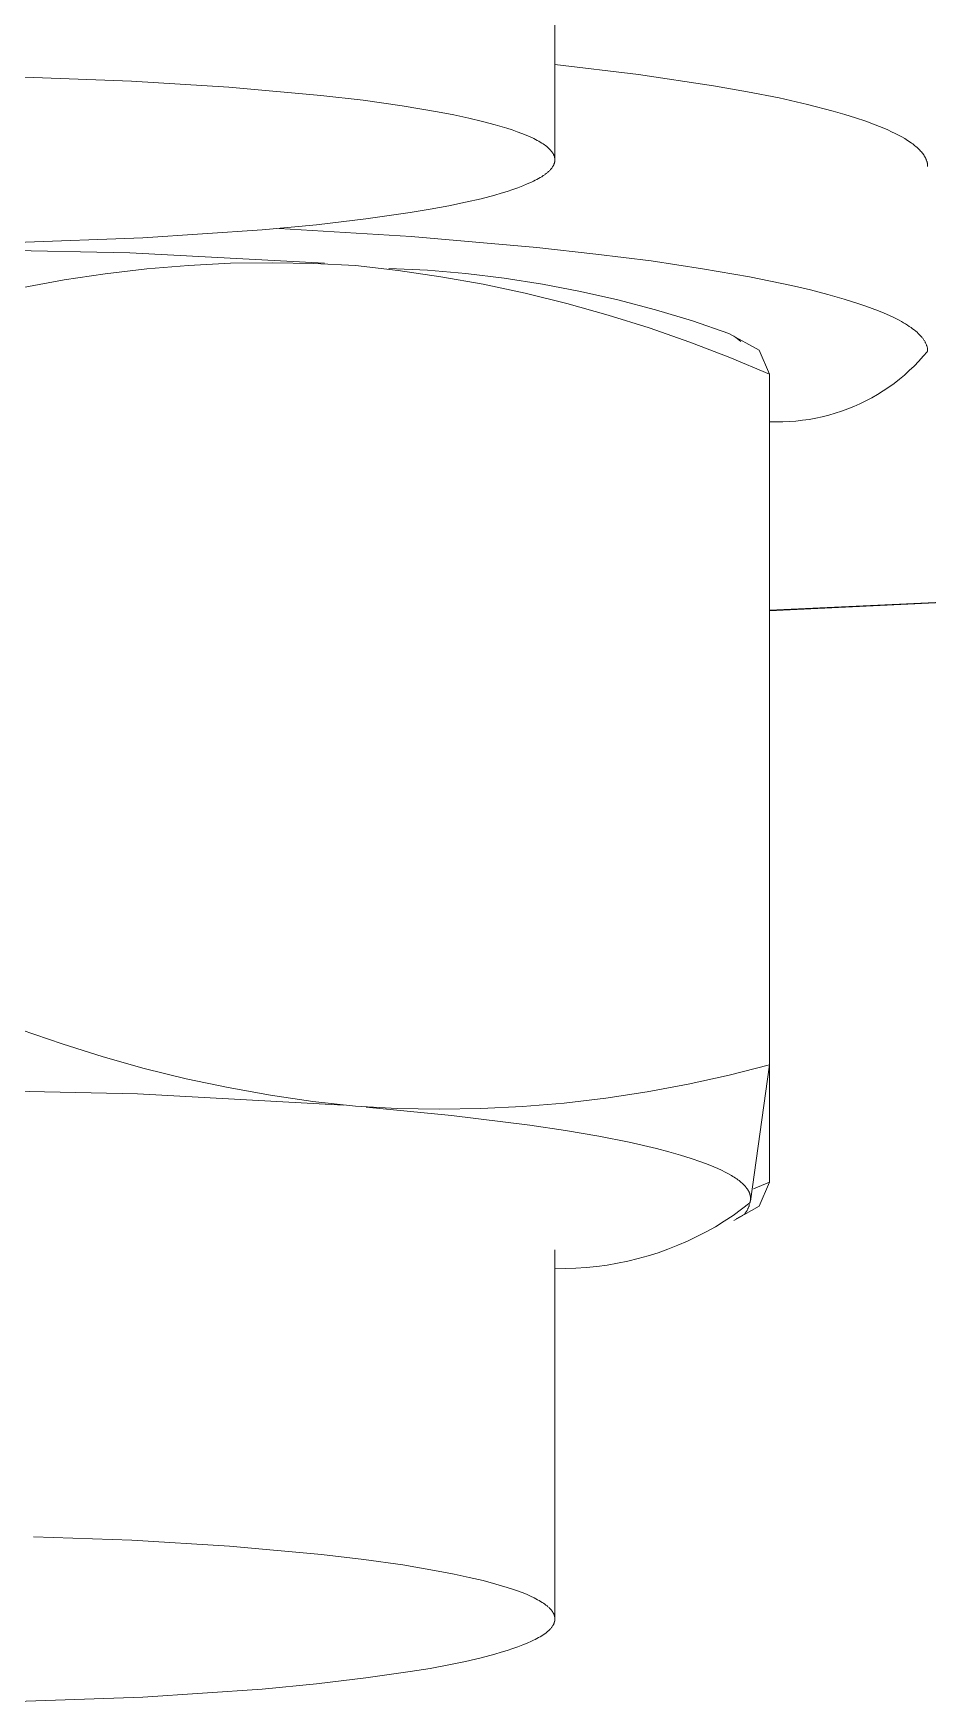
# Model space of a CAD drawing. Header units: millimetres. Extents: x -253 to 4295, y -442 to 2895.
# Drawn here: x 185.67 to 191.43, y 2431 to 2441.75 of the extents above; entities that cross this region are included whole.
import ezdxf

# ---------------------------------------------------------------- set-up
doc = ezdxf.new("R2010")
doc.units = ezdxf.units.MM
doc.layers.add('ZANO_R', color=7, linetype='Continuous', lineweight=0)

msp = doc.modelspace()

# ---------------------------------------------------------------- linework, layer by layer
at = {"layer": 'ZANO_R'}
for p, q in [((189.033, 2443.311), (189.033, 2440.952)), ((189.033, 2441.548), (189.571, 2441.484)), ((189.571, 2441.484), (190.055, 2441.412)), ((184.912, 2441.475), (185.675, 2441.464)), ((185.675, 2441.464), (186.307, 2441.441)), ((186.307, 2441.441), (186.934, 2441.403)), ((186.934, 2441.403), (187.526, 2441.35)), ((190.055, 2441.412), (190.274, 2441.373)), ((187.526, 2441.35), (187.798, 2441.318)), ((187.798, 2441.318), (188.05, 2441.282)), ((188.05, 2441.282), (188.277, 2441.244)), ((190.274, 2441.373), (190.476, 2441.333)), ((190.476, 2441.333), (190.659, 2441.291)), ((190.659, 2441.291), (190.824, 2441.249)), ((188.277, 2441.244), (188.381, 2441.224)), ((188.381, 2441.224), (188.478, 2441.203)), ((188.478, 2441.203), (188.567, 2441.182)), ((188.567, 2441.182), (188.649, 2441.161)), ((188.649, 2441.161), (188.723, 2441.139)), ((190.824, 2441.249), (190.899, 2441.227)), ((190.899, 2441.227), (190.969, 2441.205)), ((190.969, 2441.205), (191.035, 2441.183)), ((191.035, 2441.183), (191.095, 2441.161)), ((191.095, 2441.161), (191.15, 2441.138)), ((188.723, 2441.139), (188.757, 2441.127)), ((188.757, 2441.127), (188.789, 2441.116)), ((188.789, 2441.116), (188.819, 2441.105)), ((188.819, 2441.105), (188.847, 2441.094)), ((188.847, 2441.094), (188.873, 2441.082)), ((188.873, 2441.082), (188.897, 2441.071)), ((188.897, 2441.071), (188.908, 2441.065)), ((188.908, 2441.065), (188.919, 2441.06)), ((188.919, 2441.06), (188.929, 2441.054)), ((188.929, 2441.054), (188.939, 2441.048)), ((191.15, 2441.138), (191.176, 2441.127)), ((191.176, 2441.127), (191.2, 2441.116)), ((191.2, 2441.116), (191.224, 2441.104)), ((191.224, 2441.104), (191.246, 2441.093)), ((191.246, 2441.093), (191.266, 2441.082)), ((191.266, 2441.082), (191.286, 2441.071)), ((191.286, 2441.071), (191.304, 2441.059)), ((191.304, 2441.059), (191.321, 2441.048)), ((188.939, 2441.048), (188.948, 2441.043)), ((188.948, 2441.043), (188.957, 2441.037)), ((188.957, 2441.037), (188.965, 2441.031)), ((188.965, 2441.031), (188.973, 2441.026)), ((188.973, 2441.026), (188.98, 2441.02)), ((188.98, 2441.02), (188.987, 2441.014)), ((188.987, 2441.014), (188.99, 2441.011)), ((188.99, 2441.011), (188.993, 2441.008)), ((188.993, 2441.008), (188.996, 2441.006)), ((188.996, 2441.006), (188.999, 2441.003)), ((188.999, 2441.003), (189.002, 2441)), ((189.002, 2441), (189.005, 2440.997)), ((189.005, 2440.997), (189.007, 2440.994)), ((189.007, 2440.994), (189.009, 2440.991)), ((189.009, 2440.991), (189.012, 2440.989)), ((189.012, 2440.989), (189.014, 2440.986)), ((189.014, 2440.986), (189.016, 2440.983)), ((189.016, 2440.983), (189.018, 2440.98)), ((189.018, 2440.98), (189.02, 2440.977)), ((189.02, 2440.977), (189.021, 2440.975)), ((189.021, 2440.975), (189.023, 2440.972)), ((189.023, 2440.972), (189.024, 2440.969)), ((189.024, 2440.969), (189.026, 2440.966)), ((189.026, 2440.966), (189.027, 2440.963)), ((189.027, 2440.963), (189.028, 2440.96)), ((189.028, 2440.96), (189.029, 2440.958)), ((189.029, 2440.958), (189.03, 2440.955)), ((189.03, 2440.955), (189.031, 2440.952)), ((189.031, 2440.952), (189.031, 2440.949)), ((189.031, 2440.949), (189.032, 2440.947)), ((189.032, 2440.947), (189.032, 2440.944)), ((191.321, 2441.048), (191.329, 2441.042)), ((191.329, 2441.042), (191.337, 2441.037)), ((191.337, 2441.037), (191.344, 2441.031)), ((191.344, 2441.031), (191.351, 2441.025)), ((191.351, 2441.025), (191.358, 2441.02)), ((191.358, 2441.02), (191.365, 2441.014)), ((191.365, 2441.014), (191.371, 2441.008)), ((191.371, 2441.008), (191.377, 2441.003)), ((191.377, 2441.003), (191.382, 2440.997)), ((191.382, 2440.997), (191.388, 2440.991)), ((191.388, 2440.991), (191.393, 2440.986)), ((191.393, 2440.986), (191.397, 2440.98)), ((191.397, 2440.98), (191.402, 2440.975)), ((191.402, 2440.975), (191.406, 2440.969)), ((191.406, 2440.969), (191.408, 2440.966)), ((191.408, 2440.966), (191.41, 2440.963)), ((191.41, 2440.963), (191.411, 2440.961)), ((191.411, 2440.961), (191.413, 2440.958)), ((191.413, 2440.958), (191.415, 2440.955)), ((191.415, 2440.955), (191.416, 2440.952)), ((191.416, 2440.952), (191.418, 2440.949)), ((191.418, 2440.949), (191.419, 2440.947)), ((191.419, 2440.947), (191.421, 2440.944)), ((188.967, 2440.839), (188.958, 2440.833)), ((188.971, 2440.842), (188.967, 2440.839)), ((188.976, 2440.846), (188.971, 2440.842)), ((188.98, 2440.849), (188.976, 2440.846)), ((188.984, 2440.852), (188.98, 2440.849)), ((188.988, 2440.855), (188.984, 2440.852)), ((188.992, 2440.859), (188.988, 2440.855)), ((188.995, 2440.862), (188.992, 2440.859)), ((188.999, 2440.866), (188.995, 2440.862)), ((189.002, 2440.869), (188.999, 2440.866)), ((189.005, 2440.872), (189.002, 2440.869)), ((189.008, 2440.876), (189.005, 2440.872)), ((189.011, 2440.879), (189.008, 2440.876)), ((189.013, 2440.882), (189.011, 2440.879)), ((189.016, 2440.886), (189.013, 2440.882)), ((189.018, 2440.889), (189.016, 2440.886)), ((189.019, 2440.891), (189.018, 2440.889)), ((189.02, 2440.893), (189.019, 2440.891)), ((189.021, 2440.894), (189.02, 2440.893)), ((189.022, 2440.896), (189.021, 2440.894)), ((189.023, 2440.898), (189.022, 2440.896)), ((189.024, 2440.9), (189.023, 2440.898)), ((189.025, 2440.901), (189.024, 2440.9)), ((189.026, 2440.903), (189.025, 2440.901)), ((189.027, 2440.905), (189.026, 2440.903)), ((189.028, 2440.908), (189.027, 2440.906)), ((189.027, 2440.906), (189.027, 2440.905)), ((189.029, 2440.91), (189.028, 2440.908)), ((189.03, 2440.913), (189.029, 2440.912)), ((189.029, 2440.912), (189.029, 2440.91)), ((189.031, 2440.917), (189.03, 2440.915)), ((189.03, 2440.915), (189.03, 2440.913)), ((189.032, 2440.922), (189.031, 2440.92)), ((189.031, 2440.92), (189.031, 2440.919)), ((189.031, 2440.919), (189.031, 2440.917)), ((189.032, 2440.944), (189.033, 2440.941)), ((189.033, 2440.927), (189.032, 2440.926)), ((189.032, 2440.926), (189.032, 2440.924)), ((189.032, 2440.924), (189.032, 2440.922)), ((189.033, 2440.941), (189.033, 2440.938)), ((189.033, 2440.938), (189.033, 2440.935)), ((189.033, 2440.935), (189.033, 2440.933)), ((189.033, 2440.935), (189.033, 2440.935)), ((189.033, 2440.933), (189.033, 2440.931)), ((189.033, 2440.931), (189.033, 2440.929)), ((189.033, 2440.929), (189.033, 2440.927)), ((191.421, 2440.944), (191.422, 2440.941)), ((191.422, 2440.941), (191.423, 2440.938)), ((191.423, 2440.938), (191.424, 2440.935)), ((191.424, 2440.935), (191.425, 2440.933)), ((191.425, 2440.933), (191.426, 2440.93)), ((191.426, 2440.93), (191.427, 2440.927)), ((191.427, 2440.927), (191.428, 2440.924)), ((191.428, 2440.924), (191.429, 2440.922)), ((191.429, 2440.922), (191.43, 2440.919)), ((191.43, 2440.919), (191.43, 2440.916)), ((191.43, 2440.916), (191.431, 2440.913)), ((191.431, 2440.913), (191.431, 2440.911)), ((191.431, 2440.911), (191.432, 2440.908)), ((191.432, 2440.908), (191.432, 2440.905)), ((191.432, 2440.905), (191.432, 2440.902)), ((191.432, 2440.902), (191.433, 2440.9)), ((191.433, 2440.9), (191.433, 2440.897)), ((191.433, 2440.897), (191.433, 2440.894)), ((191.433, 2440.894), (191.433, 2440.891)), ((188.726, 2440.731), (188.687, 2440.72)), ((188.762, 2440.743), (188.726, 2440.731)), ((188.795, 2440.755), (188.762, 2440.743)), ((188.827, 2440.767), (188.795, 2440.755)), ((188.855, 2440.779), (188.827, 2440.767)), ((188.882, 2440.791), (188.855, 2440.779)), ((188.894, 2440.797), (188.882, 2440.791)), ((188.906, 2440.803), (188.894, 2440.797)), ((188.917, 2440.808), (188.906, 2440.803)), ((188.928, 2440.814), (188.917, 2440.808)), ((188.938, 2440.82), (188.928, 2440.814)), ((188.948, 2440.826), (188.938, 2440.82)), ((188.958, 2440.833), (188.948, 2440.826)), ((188.349, 2440.639), (188.23, 2440.616)), ((188.458, 2440.661), (188.349, 2440.639)), ((188.557, 2440.684), (188.458, 2440.661)), ((188.646, 2440.708), (188.557, 2440.684)), ((188.687, 2440.72), (188.646, 2440.708)), ((187.497, 2440.516), (187.147, 2440.483)), ((187.816, 2440.554), (187.497, 2440.516)), ((188.101, 2440.595), (187.816, 2440.554)), ((188.23, 2440.616), (188.101, 2440.595)), ((186.38, 2440.432), (185.565, 2440.402)), ((187.147, 2440.483), (186.38, 2440.432)), ((187.257, 2440.493), (188.107, 2440.44)), ((188.107, 2440.44), (188.916, 2440.37)), ((186.295, 2440.335), (185.038, 2440.361)), ((187.55, 2440.269), (186.295, 2440.335)), ((188.916, 2440.37), (189.296, 2440.328)), ((189.296, 2440.328), (189.653, 2440.283)), ((185.872, 2440.161), (186.138, 2440.201)), ((186.138, 2440.201), (186.406, 2440.233)), ((186.406, 2440.233), (186.674, 2440.255)), ((186.674, 2440.255), (186.943, 2440.268)), ((186.943, 2440.268), (187.212, 2440.272)), ((187.212, 2440.272), (187.481, 2440.267)), ((187.481, 2440.267), (187.749, 2440.253)), ((187.749, 2440.253), (188.024, 2440.222)), ((188.212, 2440.223), (187.964, 2440.235)), ((188.024, 2440.222), (188.298, 2440.182)), ((188.46, 2440.202), (188.212, 2440.223)), ((188.707, 2440.172), (188.46, 2440.202)), ((189.653, 2440.283), (189.984, 2440.233)), ((189.984, 2440.233), (190.286, 2440.181)), ((185.608, 2440.112), (185.872, 2440.161)), ((188.298, 2440.182), (188.571, 2440.133)), ((188.571, 2440.133), (188.841, 2440.076)), ((188.952, 2440.134), (188.707, 2440.172)), ((189.197, 2440.087), (188.952, 2440.134)), ((189.439, 2440.032), (189.197, 2440.087)), ((190.286, 2440.181), (190.556, 2440.125)), ((190.556, 2440.125), (190.678, 2440.097)), ((190.678, 2440.097), (190.791, 2440.068)), ((188.841, 2440.076), (189.11, 2440.01)), ((189.11, 2440.01), (189.376, 2439.935)), ((189.68, 2439.969), (189.439, 2440.032)), ((190.791, 2440.068), (190.895, 2440.038)), ((190.895, 2440.038), (190.99, 2440.008)), ((190.99, 2440.008), (191.034, 2439.993)), ((191.034, 2439.993), (191.076, 2439.978)), ((189.376, 2439.935), (189.64, 2439.852)), ((189.918, 2439.897), (189.68, 2439.969)), ((190.153, 2439.817), (189.918, 2439.897)), ((191.076, 2439.978), (191.116, 2439.962)), ((191.116, 2439.962), (191.153, 2439.947)), ((191.153, 2439.947), (191.187, 2439.932)), ((191.187, 2439.932), (191.22, 2439.916)), ((191.22, 2439.916), (191.25, 2439.901)), ((191.25, 2439.901), (191.264, 2439.893)), ((191.264, 2439.893), (191.277, 2439.885)), ((191.277, 2439.885), (191.29, 2439.878)), ((191.29, 2439.878), (191.303, 2439.87)), ((189.64, 2439.852), (189.901, 2439.76)), ((190.153, 2439.817), (190.348, 2439.708)), ((190.197, 2439.79), (190.185, 2439.798)), ((190.209, 2439.782), (190.197, 2439.79)), ((190.22, 2439.773), (190.209, 2439.782)), ((190.231, 2439.764), (190.22, 2439.773)), ((191.303, 2439.87), (191.314, 2439.862)), ((191.314, 2439.862), (191.326, 2439.855)), ((191.326, 2439.855), (191.336, 2439.847)), ((191.336, 2439.847), (191.346, 2439.839)), ((191.346, 2439.839), (191.356, 2439.831)), ((191.356, 2439.831), (191.365, 2439.824)), ((191.365, 2439.824), (191.373, 2439.816)), ((191.373, 2439.816), (191.377, 2439.812)), ((191.377, 2439.812), (191.381, 2439.808)), ((191.381, 2439.808), (191.385, 2439.804)), ((191.385, 2439.804), (191.388, 2439.801)), ((191.388, 2439.801), (191.392, 2439.797)), ((191.392, 2439.797), (191.395, 2439.793)), ((191.395, 2439.793), (191.398, 2439.789)), ((191.398, 2439.789), (191.401, 2439.785)), ((191.401, 2439.785), (191.404, 2439.781)), ((191.404, 2439.781), (191.407, 2439.778)), ((191.407, 2439.778), (191.409, 2439.774)), ((191.409, 2439.774), (191.412, 2439.77)), ((191.412, 2439.77), (191.414, 2439.766)), ((191.414, 2439.766), (191.416, 2439.762)), ((189.901, 2439.76), (190.16, 2439.661)), ((190.16, 2439.661), (190.414, 2439.553)), ((190.414, 2439.553), (190.348, 2439.708)), ((191.405, 2439.669), (191.376, 2439.637)), ((191.433, 2439.701), (191.405, 2439.669)), ((191.416, 2439.762), (191.418, 2439.758)), ((191.418, 2439.758), (191.42, 2439.755)), ((191.42, 2439.755), (191.422, 2439.751)), ((191.422, 2439.751), (191.424, 2439.747)), ((191.424, 2439.747), (191.425, 2439.743)), ((191.425, 2439.743), (191.426, 2439.739)), ((191.426, 2439.739), (191.428, 2439.736)), ((191.428, 2439.736), (191.429, 2439.732)), ((191.429, 2439.732), (191.43, 2439.728)), ((191.43, 2439.728), (191.431, 2439.724)), ((191.431, 2439.724), (191.431, 2439.72)), ((191.431, 2439.72), (191.432, 2439.717)), ((191.432, 2439.717), (191.432, 2439.713)), ((191.432, 2439.713), (191.433, 2439.709)), ((191.433, 2439.709), (191.433, 2439.705)), ((191.433, 2439.705), (191.433, 2439.702)), ((190.414, 2435.105), (190.414, 2439.553)), ((191.315, 2439.577), (191.284, 2439.548)), ((191.346, 2439.606), (191.315, 2439.577)), ((191.376, 2439.637), (191.346, 2439.606)), ((191.147, 2439.446), (191.11, 2439.423)), ((191.182, 2439.47), (191.147, 2439.446)), ((191.217, 2439.495), (191.182, 2439.47)), ((191.251, 2439.521), (191.217, 2439.495)), ((191.284, 2439.548), (191.251, 2439.521)), ((190.958, 2439.346), (190.918, 2439.33)), ((190.997, 2439.363), (190.958, 2439.346)), ((191.035, 2439.382), (190.997, 2439.363)), ((191.073, 2439.402), (191.035, 2439.382)), ((191.11, 2439.423), (191.073, 2439.402)), ((190.457, 2439.247), (190.414, 2439.248)), ((190.5, 2439.247), (190.457, 2439.247)), ((190.543, 2439.249), (190.5, 2439.247)), ((190.585, 2439.252), (190.543, 2439.249)), ((190.628, 2439.257), (190.585, 2439.252)), ((190.67, 2439.263), (190.628, 2439.257)), ((190.712, 2439.27), (190.67, 2439.263)), ((190.754, 2439.279), (190.712, 2439.27)), ((190.796, 2439.29), (190.754, 2439.279)), ((190.837, 2439.302), (190.796, 2439.29)), ((190.878, 2439.315), (190.837, 2439.302)), ((190.918, 2439.33), (190.878, 2439.315)), ((192.551, 2438.132), (190.414, 2438.03)), ((191.575, 2438.087), (190.414, 2438.033)), ((185.597, 2435.331), (185.859, 2435.24)), ((185.859, 2435.24), (186.123, 2435.157)), ((186.123, 2435.157), (186.389, 2435.082)), ((186.389, 2435.082), (186.658, 2435.016)), ((189.891, 2434.98), (190.154, 2435.038)), ((190.154, 2435.038), (190.414, 2435.105)), ((190.292, 2434.227), (190.414, 2435.105)), ((190.414, 2434.349), (190.414, 2435.105)), ((186.346, 2434.918), (185.019, 2434.947)), ((186.658, 2435.016), (186.928, 2434.959)), ((186.928, 2434.959), (187.201, 2434.91)), ((189.36, 2434.89), (189.627, 2434.931)), ((189.627, 2434.931), (189.891, 2434.98)), ((187.671, 2434.845), (186.346, 2434.918)), ((187.201, 2434.91), (187.475, 2434.87)), ((187.475, 2434.87), (187.749, 2434.839)), ((187.749, 2434.839), (188.018, 2434.825)), ((188.367, 2434.78), (187.818, 2434.833)), ((188.018, 2434.825), (188.287, 2434.82)), ((188.287, 2434.82), (188.556, 2434.824)), ((188.556, 2434.824), (188.825, 2434.837)), ((188.825, 2434.837), (189.093, 2434.859)), ((189.093, 2434.859), (189.36, 2434.89)), ((188.872, 2434.717), (188.367, 2434.78)), ((189.102, 2434.682), (188.872, 2434.717)), ((189.316, 2434.645), (189.102, 2434.682)), ((189.511, 2434.607), (189.316, 2434.645)), ((189.687, 2434.566), (189.511, 2434.607)), ((189.767, 2434.545), (189.687, 2434.566)), ((189.841, 2434.524), (189.767, 2434.545)), ((189.91, 2434.503), (189.841, 2434.524)), ((189.973, 2434.481), (189.91, 2434.503)), ((190.003, 2434.47), (189.973, 2434.481)), ((190.031, 2434.459), (190.003, 2434.47)), ((190.057, 2434.448), (190.031, 2434.459)), ((190.083, 2434.437), (190.057, 2434.448)), ((190.106, 2434.426), (190.083, 2434.437)), ((190.129, 2434.415), (190.106, 2434.426)), ((190.15, 2434.404), (190.129, 2434.415)), ((190.169, 2434.393), (190.15, 2434.404)), ((190.178, 2434.387), (190.169, 2434.393)), ((190.187, 2434.382), (190.178, 2434.387)), ((190.196, 2434.376), (190.187, 2434.382)), ((190.204, 2434.371), (190.196, 2434.376)), ((190.211, 2434.365), (190.204, 2434.371)), ((190.219, 2434.36), (190.211, 2434.365)), ((190.226, 2434.354), (190.219, 2434.36)), ((190.232, 2434.348), (190.226, 2434.354)), ((190.239, 2434.343), (190.232, 2434.348)), ((190.245, 2434.337), (190.239, 2434.343)), ((190.25, 2434.332), (190.245, 2434.337)), ((190.256, 2434.326), (190.25, 2434.332)), ((190.258, 2434.323), (190.256, 2434.326)), ((190.26, 2434.321), (190.258, 2434.323)), ((190.263, 2434.318), (190.26, 2434.321)), ((190.265, 2434.315), (190.263, 2434.318)), ((190.267, 2434.312), (190.265, 2434.315)), ((190.269, 2434.309), (190.267, 2434.312)), ((190.271, 2434.307), (190.269, 2434.309)), ((190.273, 2434.304), (190.271, 2434.307)), ((190.275, 2434.301), (190.273, 2434.304)), ((190.277, 2434.298), (190.275, 2434.301)), ((190.278, 2434.296), (190.277, 2434.298)), ((190.28, 2434.293), (190.278, 2434.296)), ((190.281, 2434.29), (190.28, 2434.293)), ((190.283, 2434.287), (190.281, 2434.29)), ((190.284, 2434.284), (190.283, 2434.287)), ((190.285, 2434.282), (190.284, 2434.284)), ((190.311, 2434.307), (190.414, 2434.349)), ((190.348, 2434.194), (190.414, 2434.349)), ((190.235, 2434.175), (190.289, 2434.216)), ((190.348, 2434.194), (190.249, 2434.139)), ((190.275, 2434.175), (190.276, 2434.179)), ((190.276, 2434.179), (190.278, 2434.183)), ((190.278, 2434.183), (190.28, 2434.188)), ((190.28, 2434.188), (190.281, 2434.192)), ((190.281, 2434.192), (190.283, 2434.196)), ((190.283, 2434.196), (190.284, 2434.2)), ((190.284, 2434.2), (190.285, 2434.205)), ((190.286, 2434.279), (190.285, 2434.282)), ((190.287, 2434.276), (190.286, 2434.279)), ((190.288, 2434.273), (190.287, 2434.276)), ((190.289, 2434.271), (190.288, 2434.273)), ((190.29, 2434.268), (190.289, 2434.271)), ((190.289, 2434.219), (190.29, 2434.221)), ((190.289, 2434.216), (190.289, 2434.219)), ((190.29, 2434.265), (190.29, 2434.268)), ((190.291, 2434.262), (190.29, 2434.265)), ((190.29, 2434.221), (190.291, 2434.224)), ((190.292, 2434.26), (190.291, 2434.262)), ((190.291, 2434.227), (190.292, 2434.23)), ((190.291, 2434.224), (190.291, 2434.227)), ((190.292, 2434.257), (190.292, 2434.26)), ((190.292, 2434.254), (190.292, 2434.257)), ((190.293, 2434.251), (190.292, 2434.254)), ((190.292, 2434.235), (190.293, 2434.238)), ((190.292, 2434.232), (190.292, 2434.235)), ((190.292, 2434.23), (190.292, 2434.232)), ((190.293, 2434.249), (190.293, 2434.251)), ((190.293, 2434.246), (190.293, 2434.249)), ((190.293, 2434.243), (190.293, 2434.246)), ((190.293, 2434.24), (190.293, 2434.243)), ((190.293, 2434.238), (190.293, 2434.24)), ((190.066, 2434.063), (190.123, 2434.099)), ((190.123, 2434.099), (190.18, 2434.136)), ((190.18, 2434.136), (190.235, 2434.175)), ((190.242, 2434.135), (190.186, 2434.103)), ((190.247, 2434.139), (190.201, 2434.113)), ((190.249, 2434.139), (190.252, 2434.143)), ((190.252, 2434.143), (190.255, 2434.146)), ((190.255, 2434.146), (190.258, 2434.149)), ((190.258, 2434.149), (190.26, 2434.153)), ((190.26, 2434.153), (190.263, 2434.156)), ((190.263, 2434.156), (190.266, 2434.16)), ((190.266, 2434.16), (190.268, 2434.164)), ((190.268, 2434.164), (190.27, 2434.167)), ((190.27, 2434.167), (190.273, 2434.171)), ((190.273, 2434.171), (190.275, 2434.175)), ((189.824, 2433.943), (189.886, 2433.97)), ((189.886, 2433.97), (189.947, 2433.999)), ((189.947, 2433.999), (190.007, 2434.03)), ((190.007, 2434.03), (190.066, 2434.063)), ((189.033, 2433.913), (189.033, 2431.552)), ((189.502, 2433.841), (189.568, 2433.857)), ((189.568, 2433.857), (189.633, 2433.875)), ((189.633, 2433.875), (189.698, 2433.895)), ((189.698, 2433.895), (189.761, 2433.918)), ((189.761, 2433.918), (189.824, 2433.943)), ((189.033, 2433.795), (189.1, 2433.794)), ((189.1, 2433.794), (189.168, 2433.796)), ((189.168, 2433.796), (189.235, 2433.801)), ((189.235, 2433.801), (189.303, 2433.807)), ((189.303, 2433.807), (189.37, 2433.816)), ((189.37, 2433.816), (189.436, 2433.827)), ((189.436, 2433.827), (189.502, 2433.841)), ((185.675, 2432.066), (186.309, 2432.043)), ((186.309, 2432.043), (186.937, 2432.005)), ((186.937, 2432.005), (187.529, 2431.951)), ((187.529, 2431.951), (187.802, 2431.919)), ((187.802, 2431.919), (188.054, 2431.884)), ((188.054, 2431.884), (188.281, 2431.845)), ((188.281, 2431.845), (188.385, 2431.825)), ((188.385, 2431.825), (188.481, 2431.804)), ((188.481, 2431.804), (188.57, 2431.783)), ((188.57, 2431.783), (188.652, 2431.761)), ((188.652, 2431.761), (188.726, 2431.739)), ((188.726, 2431.739), (188.759, 2431.728)), ((188.759, 2431.728), (188.791, 2431.717)), ((188.791, 2431.717), (188.821, 2431.706)), ((188.821, 2431.706), (188.849, 2431.695)), ((188.849, 2431.695), (188.875, 2431.683)), ((188.875, 2431.683), (188.899, 2431.672)), ((188.899, 2431.672), (188.91, 2431.666)), ((188.91, 2431.666), (188.921, 2431.66)), ((188.921, 2431.66), (188.931, 2431.655)), ((188.931, 2431.655), (188.941, 2431.649)), ((188.941, 2431.649), (188.95, 2431.643)), ((188.95, 2431.643), (188.959, 2431.638)), ((188.959, 2431.638), (188.967, 2431.632)), ((188.967, 2431.632), (188.974, 2431.626)), ((188.974, 2431.626), (188.982, 2431.621)), ((188.982, 2431.621), (188.985, 2431.618)), ((188.985, 2431.618), (188.988, 2431.615)), ((188.988, 2431.615), (188.992, 2431.612)), ((188.992, 2431.612), (188.995, 2431.609)), ((188.995, 2431.609), (188.998, 2431.606)), ((188.998, 2431.606), (189, 2431.603)), ((189, 2431.603), (189.003, 2431.601)), ((189.003, 2431.601), (189.006, 2431.598)), ((189.006, 2431.598), (189.008, 2431.595)), ((189.008, 2431.595), (189.01, 2431.592)), ((189.01, 2431.592), (189.013, 2431.589)), ((189.013, 2431.589), (189.015, 2431.586)), ((189.015, 2431.586), (189.017, 2431.584)), ((189.018, 2431.491), (189.016, 2431.487)), ((189.017, 2431.584), (189.019, 2431.581)), ((189.019, 2431.492), (189.018, 2431.491)), ((189.019, 2431.581), (189.02, 2431.578)), ((189.02, 2431.494), (189.019, 2431.492)), ((189.02, 2431.578), (189.022, 2431.575)), ((189.021, 2431.496), (189.02, 2431.494)), ((189.022, 2431.498), (189.021, 2431.496)), ((189.022, 2431.575), (189.024, 2431.572)), ((189.023, 2431.499), (189.022, 2431.498)), ((189.024, 2431.501), (189.023, 2431.499)), ((189.024, 2431.572), (189.025, 2431.57)), ((189.025, 2431.503), (189.024, 2431.501)), ((189.025, 2431.57), (189.026, 2431.567)), ((189.026, 2431.506), (189.025, 2431.504)), ((189.025, 2431.504), (189.025, 2431.503)), ((189.026, 2431.567), (189.027, 2431.564)), ((189.027, 2431.508), (189.026, 2431.506)), ((189.027, 2431.564), (189.028, 2431.561)), ((189.028, 2431.51), (189.027, 2431.508)), ((189.028, 2431.561), (189.029, 2431.558)), ((189.029, 2431.513), (189.028, 2431.511)), ((189.028, 2431.511), (189.028, 2431.51)), ((189.029, 2431.558), (189.03, 2431.555)), ((189.03, 2431.516), (189.029, 2431.515)), ((189.029, 2431.515), (189.029, 2431.513)), ((189.03, 2431.555), (189.031, 2431.553)), ((189.031, 2431.52), (189.03, 2431.518)), ((189.03, 2431.518), (189.03, 2431.516)), ((189.031, 2431.553), (189.032, 2431.55)), ((189.032, 2431.523), (189.031, 2431.522)), ((189.031, 2431.522), (189.031, 2431.52)), ((189.032, 2431.55), (189.032, 2431.547)), ((189.032, 2431.547), (189.032, 2431.544)), ((189.032, 2431.544), (189.033, 2431.542)), ((189.033, 2431.53), (189.032, 2431.529)), ((189.032, 2431.529), (189.032, 2431.527)), ((189.032, 2431.527), (189.032, 2431.525)), ((189.032, 2431.525), (189.032, 2431.523)), ((189.033, 2431.542), (189.033, 2431.539)), ((189.033, 2431.539), (189.033, 2431.536)), ((189.033, 2431.536), (189.033, 2431.534)), ((189.033, 2431.534), (189.033, 2431.532)), ((189.033, 2431.532), (189.033, 2431.53)), ((188.882, 2431.393), (188.855, 2431.381)), ((188.894, 2431.399), (188.882, 2431.393)), ((188.906, 2431.404), (188.894, 2431.399)), ((188.917, 2431.41), (188.906, 2431.404)), ((188.928, 2431.416), (188.917, 2431.41)), ((188.938, 2431.422), (188.928, 2431.416)), ((188.948, 2431.428), (188.938, 2431.422)), ((188.958, 2431.434), (188.948, 2431.428)), ((188.967, 2431.441), (188.958, 2431.434)), ((188.976, 2431.447), (188.967, 2431.441)), ((188.98, 2431.451), (188.976, 2431.447)), ((188.984, 2431.454), (188.98, 2431.451)), ((188.988, 2431.457), (188.984, 2431.454)), ((188.991, 2431.46), (188.988, 2431.457)), ((188.995, 2431.464), (188.991, 2431.46)), ((188.998, 2431.467), (188.995, 2431.464)), ((189.002, 2431.47), (188.998, 2431.467)), ((189.005, 2431.474), (189.002, 2431.47)), ((189.008, 2431.477), (189.005, 2431.474)), ((189.01, 2431.481), (189.008, 2431.477)), ((189.013, 2431.484), (189.01, 2431.481)), ((189.016, 2431.487), (189.013, 2431.484)), ((188.557, 2431.286), (188.458, 2431.263)), ((188.646, 2431.31), (188.557, 2431.286)), ((188.687, 2431.322), (188.646, 2431.31)), ((188.726, 2431.333), (188.687, 2431.322)), ((188.762, 2431.345), (188.726, 2431.333)), ((188.795, 2431.357), (188.762, 2431.345)), ((188.827, 2431.369), (188.795, 2431.357)), ((188.855, 2431.381), (188.827, 2431.369)), ((188.101, 2431.197), (187.816, 2431.156)), ((188.23, 2431.218), (188.101, 2431.197)), ((188.349, 2431.24), (188.23, 2431.218)), ((188.458, 2431.263), (188.349, 2431.24)), ((187.147, 2431.085), (186.38, 2431.033)), ((187.497, 2431.118), (187.147, 2431.085)), ((187.816, 2431.156), (187.497, 2431.118)), ((186.38, 2431.033), (185.565, 2431.004))]:
    msp.add_line(p, q, dxfattribs=at)

doc.saveas('drawing.dxf')
